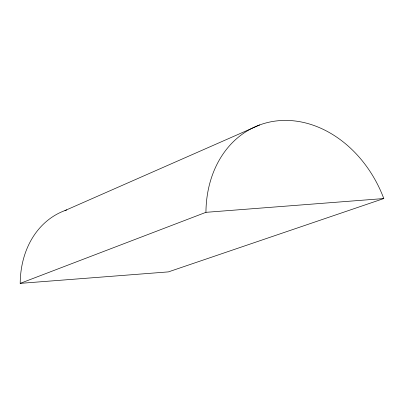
<?xml version="1.0" encoding="UTF-8"?>
<svg xmlns="http://www.w3.org/2000/svg" width="404" height="404" viewBox="0 0 404 404"><rect width="100%" height="100%" fill="white"/><g stroke="black" fill="none" stroke-linecap="round" stroke-linejoin="round"><path stroke-width="0.61" d="M64.988 210.55L259.686 124.942M66.746 209.928A92.986 75.008 68.3 0 0 20.2 283.366L205.944 212.327L383.8 198.551A111.585 90.006 68.3 0 0 279.523 120.634A111.585 90.006 68.3 0 0 205.944 212.327M383.8 198.551L168.412 271.887L20.2 283.366"/></g></svg>
